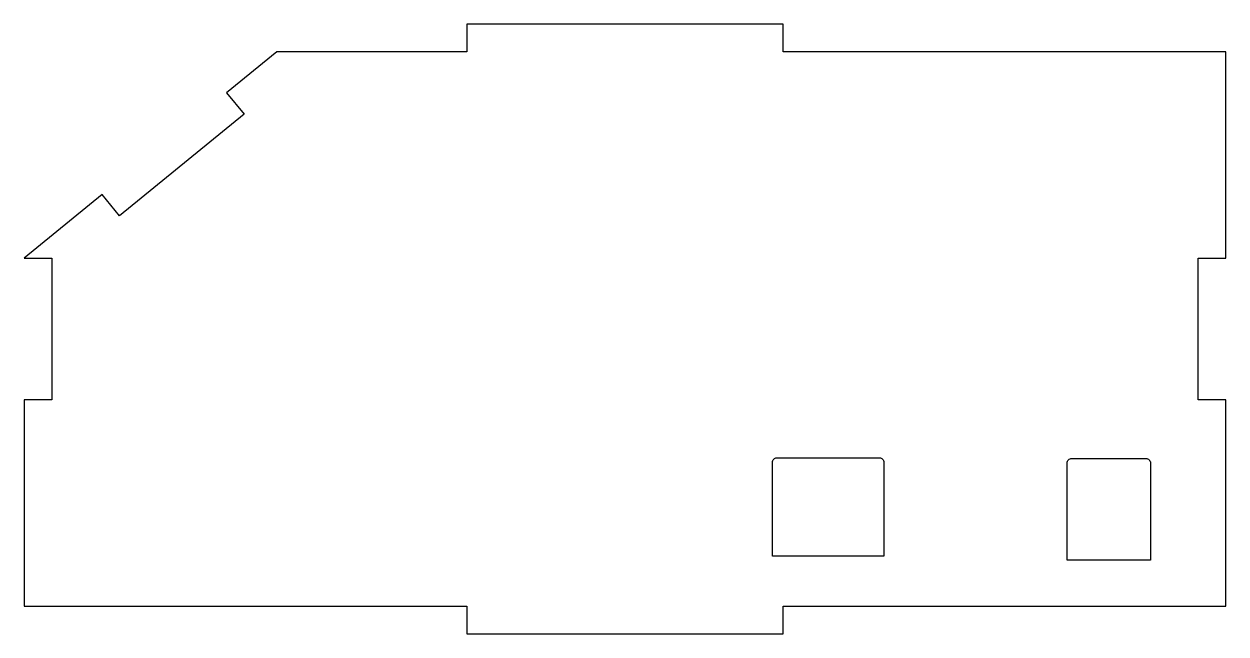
# Model space of a CAD drawing. Header units: millimetres. Extents: x -65 to 65, y 0 to 66.
import ezdxf

# ---------------------------------------------------------------- set-up
doc = ezdxf.new("R2010")
doc.units = ezdxf.units.MM
doc.layers.get('0').update_dxf_attribs({"linetype": 'CONTINUOUS'})

msp = doc.modelspace()

# ---------------------------------------------------------------- linework, layer by layer
for p, q in [((15.96, 8.43), (15.96, 18.59)), ((16.42, 19.05), (27.54, 19.05)), ((28, 18.59), (28, 8.43)), ((28, 8.43), (15.96, 8.43))]:
    msp.add_line(p, q)
msp.add_lwpolyline([(-43.1, 58.55), (-41.2, 56.23), (-54.66, 45.23), (-56.56, 47.55), (-65, 40.65), (-62, 40.65), (-62, 25.35), (-65, 25.35), (-65, 3), (-17.09, 3), (-17.09, 0), (17.09, 0), (17.09, 3), (65, 3), (65, 25.35), (62, 25.35), (62, 40.65), (65, 40.65), (65, 63), (17.09, 63), (17.09, 66), (-17.09, 66), (-17.09, 63), (-37.66, 63)], close=True)
msp.add_lwpolyline([(56.83, 8), (47.83, 8), (47.83, 18.5, -0.414214), (48.33, 19), (56.33, 19, -0.414214), (56.83, 18.5)], format="xyb", close=True)
for points, knots in [([(15.96, 18.59), (15.96, 18.65), (15.97, 18.71), (16.02, 18.82), (16.05, 18.87), (16.14, 18.96), (16.19, 18.99), (16.3, 19.04), (16.36, 19.05), (16.42, 19.05)], [0, 0, 0, 0, 0.01830517, 0.01830517, 0.03660576, 0.03660576, 0.05490632, 0.05490632, 0.07317833, 0.07317833, 0.07317833, 0.07317833]), ([(27.54, 19.05), (27.6, 19.05), (27.66, 19.04), (27.77, 18.99), (27.82, 18.96), (27.91, 18.87), (27.94, 18.82), (27.99, 18.71), (28, 18.65), (28, 18.59)], [0, 0, 0, 0, 0.01830517, 0.01830517, 0.03660576, 0.03660576, 0.05490633, 0.05490633, 0.07317833, 0.07317833, 0.07317833, 0.07317833])]:
    msp.add_open_spline(points, degree=3, knots=knots)

doc.saveas('drawing.dxf')
